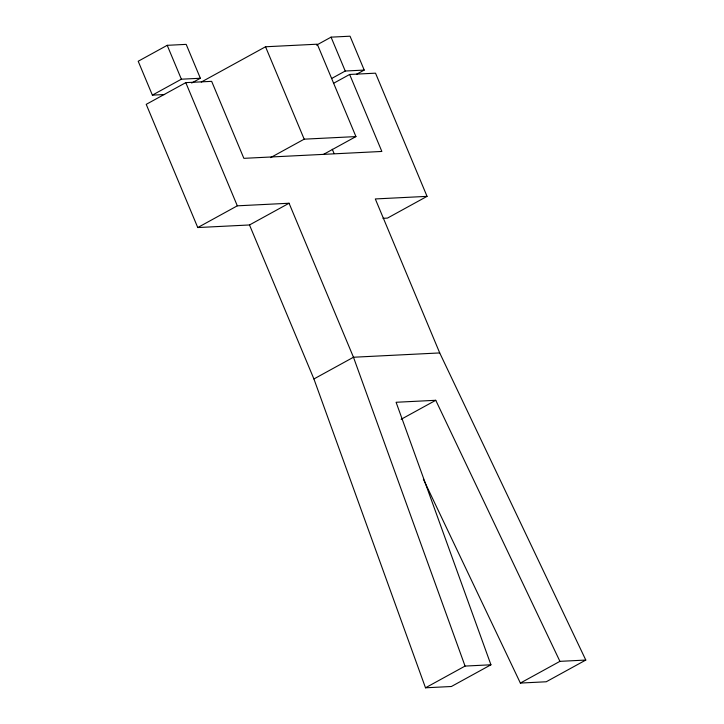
<?xml version="1.0" encoding="UTF-8"?>
<svg xmlns="http://www.w3.org/2000/svg" width="724" height="724" viewBox="0 0 724 724"><rect width="100%" height="100%" fill="white"/><g stroke="black" fill="none" stroke-linecap="round" stroke-linejoin="round"><path stroke-width="1.09" d="M191.652 83.034L200.358 78.255L186.186 44.372L167.208 45.322L138.203 61.25L152.375 95.134L164.647 94.518M152.375 95.134L181.38 79.197L200.358 78.255M349.647 74.463L381.856 151.452L243.861 158.339L211.652 81.341L185.787 82.636L146.221 104.356L197.761 227.553L249.499 224.965L289.066 203.245L353.475 357.24L465.061 666.08L490.935 664.786L396.091 402.273L435.757 400.291L559.924 661.347L585.797 660.053L439.721 352.932L375.303 198.946L427.051 196.358L375.521 73.169L349.647 74.463L333.818 83.151M201.254 82.074L265.536 46.77L317.284 44.191L355.937 136.583L323.293 154.511M316.569 45.114L331.067 37.15L350.045 36.2L364.217 70.074L356.479 74.328M331.701 78.454L345.239 71.024L364.217 70.074M270.559 157.633L304.189 139.171L355.937 136.583M197.761 227.553L237.318 205.824L289.066 203.245M427.051 196.358L387.494 218.087L382.987 218.313M490.935 664.786L451.378 686.506L425.504 687.8L313.917 378.96L353.475 357.24L439.721 352.932M401.141 419.296L435.757 400.291M425.504 687.8L465.061 666.08M423.359 479.116L520.366 683.067L559.924 661.347M585.797 660.053L546.24 681.773L520.366 683.067M331.067 37.15L345.239 71.024M332.28 149.244L334.026 153.407M265.536 46.77L304.189 139.171M249.499 224.965L313.917 378.96M185.787 82.636L237.318 205.824M167.208 45.322L181.38 79.197"/></g></svg>
